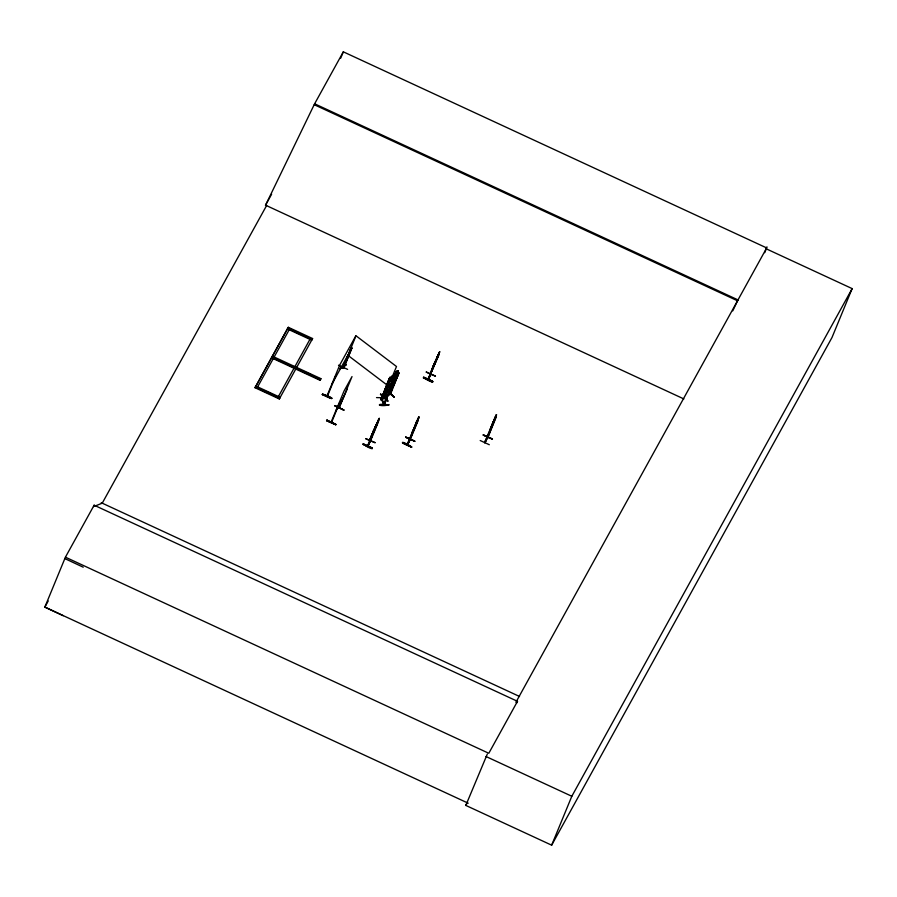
<?xml version="1.0" encoding="UTF-8"?>
<svg xmlns="http://www.w3.org/2000/svg" width="897" height="897" viewBox="0 0 897 897"><rect width="100%" height="100%" fill="white"/><g stroke="black" fill="none" stroke-linecap="round" stroke-linejoin="round"><path stroke-width="1.35" d="M392.505 382.301L392.572 383.95L383.927 404.973L392.426 383.894C392.864 381.819 391.215 376.695 389.825 377.211L381.326 398.795M339.593 402.798L331.587 422.364M347.431 388.614L338.853 408.258L339.526 407.743M394.119 396.99L386.988 390.946M367.434 446.179L367.949 445.147M378.22 420.917L378.915 419.549L367.748 446.414L370.685 440.741M428.844 378.512L427.869 379.599L430.661 374.105M428.553 379.229L428.127 378.736L430.594 374.161M430.313 374.554L439.014 354.741M430.661 373.87L431.311 373.567L428.239 379.745L439.138 353.216M430.975 374.329L431.322 373.623L431.02 374.284M418.607 418.484L417.968 419.448M495.48 417.083L496.243 415.916L487.733 437.837L487.531 437.153L484.627 442.513L485.591 441.492M327.113 395.442L327.842 395.241L326.844 396.317L339.84 364.799L355.773 335.949M327.54 395.947L327.069 395.801M327.528 396.014L327.753 395.196M342.811 367.232L343.136 366.638L343.977 367.624L351.949 348.036L351.063 347.644L351.949 348.036M410.041 439.328L407.014 444.587M410.131 439.99L407.373 444.89L407.989 443.656M484.929 441.963L485.535 441.481M487.564 436.906L488.237 436.626L487.901 437.388M379.7 404.48L388.838 404.738C381.337 407.272 372.008 403.381 388.838 404.805M374.924 428.261L376.146 425.862M375.114 428.351L375.518 426.849M371.302 436.088C369.452 441.604 375.372 427.959 373.062 433.397M371.089 437.063L373.107 432.612M432.444 368.342L431.861 369.34M431.861 369.755L434.507 362.926M387.168 383.669L386.461 386.753L388.614 392.034L386.338 386.753L387.044 383.658M343.338 366.581L344.257 366.951L343.416 366.312M384.073 404.121L384.219 403.515L383.927 404.222M384.533 404.132L384.331 403.661M384.544 404.278L384.241 404.984L381.427 398.212M415.434 425.739L415.86 424.371L413.999 428.474M433.643 365.741L434.058 364.507L432.432 368.151L434.641 362.736M407.731 444.441L416.623 421.859M414.279 427.241L414.055 428.351L416.174 423.81M491.522 426.097L491.825 425.066M493.832 421.287L495.581 417.43L493.866 421.097C494.942 416.97 492.195 426.669 493.406 422.195L491.534 426.333L493.428 422.038M375.125 427.241L373.354 431.838M436.032 360.504L436.368 359.484L434.832 363.061M376.796 423.956L374.329 429.876L374.621 428.755M375.731 427.129L376.561 424.954M373.724 430.582L371.481 436.043L373.567 431.401M434.484 363.554L433.767 365.505M415.49 425.66L418.036 419.605L414.167 427.97M405.702 437.187L414.806 441.369M483.248 435L492.363 439.194M338.494 365.214L347.621 369.373M407.047 444.744L418.17 418.383M495.66 416.376L493.675 420.57M412.99 430.055C409.626 438.723 419.527 416.982 414.706 427.791M489.953 429.786L495.088 418.024M438.42 354.965L438.667 354.45L437.041 358.082C438.252 354.068 435.269 363.476 436.581 359.192L434.944 362.803M365.853 438.678L375.024 442.759M426.288 372.008L435.46 376.078M373.23 431.838L371.773 435.393M371.537 436.503L369.329 440.752L374.486 429.013M378.388 420.043L378.792 419.168M438.824 353.373L439.709 351.702L428.295 379.655M373.477 431.636L372.76 433.475L374.924 429.203M433.094 366.761L435.258 362.489M437.288 357.679L437.893 355.784L437.321 357.6M334.716 405.893L343.876 409.985M436.379 359.506L435.516 361.188L436.155 359.787M495.189 417.497L496.568 414.728L495.492 416.477M374.284 429.966L375.148 428.104M375.125 427.97L375.944 426.176M94.779 506.143L102.247 503.172L266.555 205.637L265.557 205.178L314.623 103.794L343.316 51.824L766.688 247.931L515.91 702.284L516.907 702.743L517.491 701.319L94.129 505.202L65.425 557.172L44.85 607.101L63.227 615.701M93.535 506.637L94.129 505.202M340.703 58.159L343.316 51.824M312.582 338.539L279.303 398.963L255.04 387.728L288.318 327.304L312.582 338.539L312.335 339.156M255.623 386.674L255.869 386.058L280.133 397.304L279.886 397.909L272.61 394.545M272.116 356.793L272.374 356.187L320.902 378.657L320.644 379.274L316.91 377.547M288.318 327.304L255.04 387.728M289.26 329.782L289.507 329.177L257.641 386.887M278.362 396.485L278.115 397.091L310.239 338.774L309.981 339.38M279.303 398.963L279.55 398.358L255.286 387.112M320.072 380.328L320.319 379.711L271.791 357.23L271.544 357.847L320.072 380.328L320.902 378.657M322.326 394.523L322.292 394.579C338.191 402.686 331.576 395.902 322.281 394.602M335.523 376.348L327.327 396.384M342.979 366.705L342.889 368.106L355.963 335.758L396.496 366.514L391.967 377.514M351.265 347.52L342.833 368.095L351.198 347.98M343.024 367.31L343.764 367.792L351.747 348.171M340.277 368.544L346.063 364.787L339.705 368.645L346.074 364.81M326.844 420.054L326.598 420.615L335.803 424.617L326.844 420.065L335.938 424.281M331.105 422.195L344.056 391.002L352.016 376.583L338.909 408.303L339.66 407.462M343.786 410.176L334.839 405.567L343.865 410.019M387.201 383.725L390.453 377.177M386.775 395.678L387.022 396.407L381.247 400.152C382.615 396.485 393.301 392.426 381.012 399.434M389.489 378.646L381.315 398.84L389.175 378.635L389.433 379.252M387.235 385.374L381.707 398.806M363.173 443.903C370.08 449.935 379.823 450.597 363.173 443.903L372.333 447.995M365.808 438.801L375.125 442.591M387.65 388.323L383.613 398.021L382.84 397.449L386.764 387.93M382.851 397.472L383.826 397.853L382.84 397.449L386.966 387.807M383.389 396.564L383.086 397.315M387.022 388.379L391.989 376.191L388.356 382.929L388.02 385.968L388.872 388.076L390.117 387.269L391.978 382.772L392.942 378.444L391.989 376.191M386.529 391.092L383.737 397.797M387.784 388.861L384.196 397.449L384.948 396.171M385.093 395.689L386.607 392.023M387.863 389.791L384.813 397.192L385.138 396.44M391.395 381.225L393.604 375.585L395.039 374.273M391.552 382.615L395.947 371.795C400.129 368.925 397.304 374.441 397.057 373.343C401.621 367.176 391.899 374.475 398.156 370.82M393.705 375.047L395.095 374.341L396.07 371.907L398.055 370.932M396.194 372.087L395.869 372.894L397.461 371.448M385.945 397.853L376.516 397.606M383.647 404.289L392.023 384.735L384.297 404.917M394.792 378.556L392.819 379.543L394.792 378.568L396.642 374.071L394.669 375.058L396.653 374.071M373.612 430.695L370.001 438.981M370.573 438.779L379.274 418.372L376.65 423.765M367.669 445.719L367.434 446.269L376.931 423.362M379.173 418.327L367.86 446.325M395.846 378.029L393.996 380.485L392.023 381.472L391.787 380.104L392.023 381.472L394.007 380.496L395.846 378.041L397.696 373.544L396.967 373.264L397.696 373.544M395.061 374.296L392.471 376.09L398.515 372.434L398.907 373.017L389.634 394.355L390.901 393.525L384.88 396.205M370.226 440.775L370.259 441.47L378.579 421.411M384.365 397.416L390.52 394.232L398.335 374.453L389.634 394.355M389.724 394.254L398.829 372.95L398.515 372.434L393.592 374.957M387.639 400.365L380.62 393.985C383.871 399.367 395.902 407.126 380.44 394.321L380.507 394.254M387.246 390.857L394.03 397.113L387.067 390.666M423.619 377.211C430.425 383.243 440.304 383.938 423.608 377.222L432.758 381.36M426.243 372.12L435.404 376.224M432.421 369.015L431.39 370.887L437.803 355.918L436.536 358.565M427.869 379.599L437.366 356.692M437.803 355.93L438.868 353.25M405.646 437.299L414.907 441.212L405.825 436.974M407.473 444.8L415.737 424.774M407.53 444.822L418.921 416.858L414.773 426.355M409.705 439.934L418.652 418.394M410.019 440.079L418.383 419.964M480.209 440.517L489.314 444.733M483.191 435.123L492.464 439.037L483.371 434.798M494.169 419.684L484.604 442.569L484.862 442.019M496.411 414.818L492.318 424.18M485.288 441.941L484.918 442.714L493.283 422.599M496.478 414.683L491.545 426.333M487.643 437.848L495.94 417.789M766.307 248.85L852.15 288.61L831.99 337.53L551.655 845.176L465.812 805.416L487.306 754.085M732.748 310.867L737.996 299.901L314.623 103.794M764.726 252.685L766.969 246.854M551.655 845.176L571.815 796.267L852.15 288.61M335.713 424.797L326.609 420.592L335.781 424.662M373.567 430.818L377.076 423.676L373.668 430.863M376.09 426.243L374.912 429.248L376.101 426.299M434.585 363.016L437.994 355.829M433.195 366.806L436.211 359.484M369.429 440.808L372.905 433.632M372.154 448.422L362.993 444.318L372.199 448.332M423.294 377.906L432.455 382.01M331.733 398.077L322.606 393.906M434.271 363.991L436.604 359.035M376.392 425.268L375.058 428.116M435.516 361.39L436.828 358.598M377.94 421.736L378.265 421.074L376.605 424.763L376.897 423.765M402.495 442.995L411.611 447.177C394.725 440.068 405.119 441.447 411.611 447.177M402.686 442.647L411.779 446.852M372.479 434.552L373.264 432.836M433.397 366.705L434.182 365.001M373.152 431.592L373.948 429.887M416.421 422.229L415.625 423.664L417.531 420.2M432.589 381.752L423.474 377.559L432.612 381.718M374.598 429.013L375.451 427.331M373.802 430.941L374.654 429.248M370.472 438.734L371.829 436.054M432.87 367.591L433.901 365.449M431.39 370.887L434.002 365.494M376.751 423.81L377.794 421.68M370.45 440.124L370.237 440.618M367.456 446.213L370.125 440.864M439.709 351.702L437.108 357.04M438.655 354.248L439.351 352.88M428.194 378.826L430.874 374.352M374.935 427.589L375.978 425.716L373.343 431.031M331.823 421.646L331.565 422.409M327.842 395.241L327.461 395.745M271.634 194.167L265.512 205.245L266.51 205.705M48.225 600.99L44.85 607.101L468.223 803.207M331.778 384.365L347.711 355.515M335.983 410.568L343.955 396.149M417.946 418.753L419.022 416.903M416.298 422.24L418.596 418.047M410.422 439.272L410.333 438.622M493.967 420.054L496.153 415.872M484.952 442.658L487.878 437.355M517.491 701.319L488.798 753.278L65.425 557.172M465.812 805.416L467.158 802.961M396.104 379.431L394.512 382.077L392.045 383.367M396.25 379.476L394.613 382.2L396.171 379.409L394.534 382.133L392.101 383.299M388.524 391.899L389.78 390.318M388.513 392.034L389.881 390.318M368.151 445.686L368.005 445.002M393.637 375.608L395.016 374.273M384.039 397.147L383.064 396.676L383.905 397.315M383.938 403.572L381.606 398.38M343.764 367.792L344.067 367.075M390.913 377.884L391.798 378.265M380.821 399.838L386.697 396.026M398.1 372.704L398.829 373.085L398.178 372.771M392.325 377.861L392.651 377.357M398.593 374.666L397.763 374.755M390.969 383.983L394.613 382.2L390.946 383.961M384.869 396.373L390.094 394.052M394.03 397.113L388.266 391.72M395.846 372.872L397.113 372.233M487.553 437.209L485.142 441.459M392.281 385.351L391.709 384.723M381.696 397.427L381.539 398.033M390.632 379.554L391.518 381.651L389.668 386.147L388.805 384.051M391.911 380.844L392.998 378.444L391.989 376.348M435.964 359.977L436.536 359.63L435.348 362.567M314.242 104.702L737.614 300.82M265.557 205.178L683.85 398.93M493.541 422.666L492.161 425.57M289.283 328.47L297.77 332.406M292.03 366.021L294.519 367.165M303.231 371.201L310.698 374.666M262.899 390.049L270.176 393.413M101.249 502.712L519.542 696.476M485.972 756.496L571.815 796.267M64.842 558.596L83.219 567.196M383.86 404.883L381.09 398.268M383.815 397.304L383.524 398.021M383.445 396.642L384.084 397.091M343.203 367.086L343.865 367.501M347.901 355.324L387.336 385.239M392.516 378.467L391.967 377.121L392.191 379.274M395.342 379.128L394.602 379.689L394.422 377.94L391.641 381.203L394.209 377.648C392.662 376.101 395.543 373.657 394.893 376.852L397.528 373.769L395.084 377.188L395.342 379.128M379.577 404.782L388.715 405.175L379.509 404.839M287.735 328.358L287.488 328.964L311.752 340.21L311.999 339.593L287.735 328.358M322.472 394.232L331.565 398.481L322.472 394.232M434.552 364.025L433.98 365.55L434.552 364.025M376.673 423.709L376 425.189L376.774 423.754"/></g></svg>
